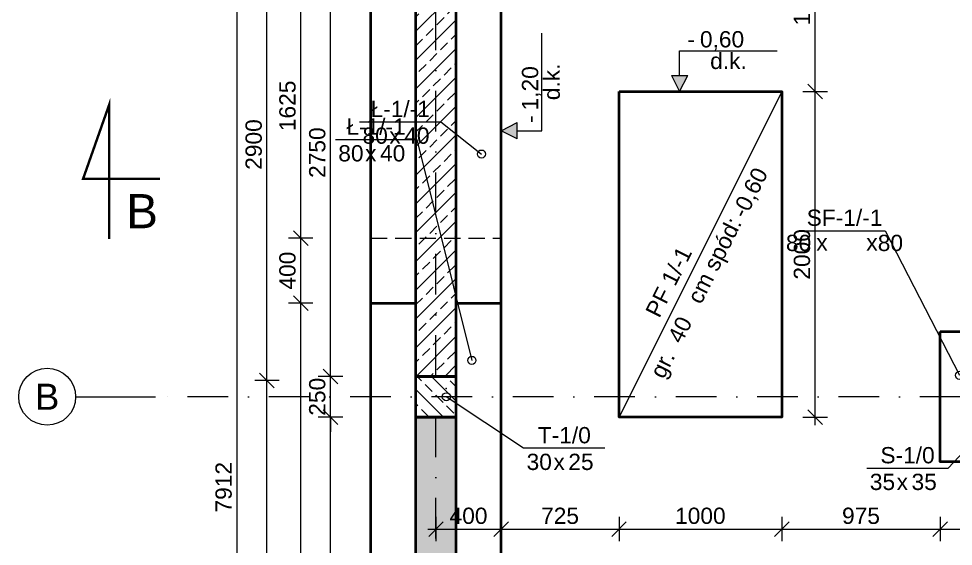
# Model space of a CAD drawing. Header units: millimetres. Extents: x -21220 to 1756793, y -806857 to 86733.
# Drawn here: x 38772 to 44517, y 13405 to 16647 of the extents above; entities that cross this region are included whole.
import ezdxf
from ezdxf.enums import TextEntityAlignment as Align

# ---------------------------------------------------------------- set-up
doc = ezdxf.new("R2010")
doc.units = ezdxf.units.MM
doc.header["$LTSCALE"] = 10
doc.linetypes.add('DASHDOT', pattern=[1, 0.5, -0.25, 0, -0.25])
doc.linetypes.add('DASHED', pattern=[0.75, 0.5, -0.25])
doc.layers.get('Defpoints').update_dxf_attribs({"color": 2, "lineweight": 50})
for name, color, linetype, lineweight in [('G-Bloki', 221, 'Continuous', 5), ('G-Cienka', 4, 'Continuous', 9), ('G-Elementy konstrukcyjne', 1, 'Continuous', 40), ('G-Kreskowanie', 9, 'Continuous', 5), ('G-Opisy', 2, 'Continuous', 18), ('G-Osie', 6, 'DASHDOT', 9), ('G-Przerywana', 8, 'DASHED', 15), ('G-Wymiary', 4, 'Continuous', 9)]:
    doc.layers.add(name, color=color, linetype=linetype, lineweight=lineweight)
doc.styles.add('Arial-GG', font='arial.ttf')
doc.dimstyles.new('e-cad_1_50_[mm]', dxfattribs={"dimscale": 50, "dimtxt": 2, "dimasz": 1.8, "dimexe": 1.5, "dimexo": 0, "dimgap": 0.6, "dimtad": 1, "dimdec": 1, "dimrnd": 1, "dimtxsty": 'Arial-GG', "dimblk": 'OBLIQUE', "dimcen": 0, "dimdle": 1, "dimclrd": 4, "dimclre": 4, "dimclrt": 7, "dimadec": 1, "dimazin": 0, "dimtfac": 1, "dimtdec": 1, "dimtix": 1, "dimtmove": 0, "dimatfit": 2, "dimfxl": 1.5, "dimfxlon": 1, "dimlwd": -1, "dimlwe": -1, "dimarcsym": 0})
doc.dimstyles.new('W-1 do 50-GG mm', dxfattribs={"dimscale": 50, "dimtxt": 2, "dimasz": 1.8, "dimexe": 1.5, "dimexo": 0, "dimgap": 0.6, "dimtad": 1, "dimdec": 1, "dimrnd": 1, "dimtxsty": 'Arial-GG', "dimblk": 'OBLIQUE', "dimcen": 0, "dimdle": 1, "dimclrd": 4, "dimclre": 4, "dimclrt": 7, "dimadec": 1, "dimazin": 0, "dimtfac": 1, "dimtdec": 1, "dimtix": 1, "dimtmove": 0, "dimatfit": 2, "dimfxl": 1.5, "dimfxlon": 1, "dimlwd": -1, "dimlwe": -1, "dimarcsym": 0})
pattern_1 = [(45, (-1471401.77, 779776.89), (-88.388348, 88.388348), []), (45, (-1471313.38, 779776.89), (-88.388348, 88.388348), [62.5, -31.25])]
pattern_2 = [(135, (125, 125), (-88.39, -88.39), []), (135, (125, 213.39), (-88.39, -88.39), [62.5, -31.25])]

# ---------------------------------------------------------------- blocks, each defined once
blk = doc.blocks.new('*U151')
at = {"layer": 'G-Cienka', "ltscale": 0.8}
blk.add_lwpolyline([(-490.2, 0), (0, 0)], dxfattribs=at)
blk.add_circle((-665.2, 0), 175, dxfattribs=at)
at = {"layer": 'G-Opisy', "ltscale": 0.8, "style": 'Arial-GG'}
blk.add_attdef('OS', text='', height=160, dxfattribs=at).set_placement((-665.2, 0), align=Align.MIDDLE_CENTER)
blk = doc.blocks.new('*U159')
at = {"layer": 'G-Opisy'}
blk.add_hatch(color=256, dxfattribs=at).paths.add_polyline_path([(100, -50), (0, 0), (100, 50), (100, 0)])
for p, q in [((250, 0), (250, 600)), ((0, -100), (0, 100)), ((100, -50), (100, 50))]:
    blk.add_line(p, q, dxfattribs=at)
at = {"layer": 'G-Opisy', "ltscale": 0.04}
for points in [[(100, -50), (0, 0), (100, 50)], [(100, 0), (200, 0), (250, 0)]]:
    blk.add_lwpolyline(points, dxfattribs=at)
at = {"layer": 'G-Opisy', "ltscale": 2, "style": 'Arial-GG'}
for tag, p in [('RZEDNA', (178.2, 124.7)), ('ZNAK', (178.2, 48.1))]:
    blk.add_attdef(tag, text='', height=100, rotation=90, dxfattribs=at).set_placement(p, align=Align.MIDDLE_LEFT)
blk.add_attdef('POLOZENIE', text='', height=100, rotation=90, dxfattribs=at).set_placement((311.1, 300), align=Align.MIDDLE_CENTER)
blk = doc.blocks.new('*U163')
at = {"layer": 'G-Opisy'}
blk.add_hatch(color=256, dxfattribs=at).paths.add_polyline_path([(-50, 100), (0, 0), (50, 100), (0, 100)])
for p, q in [((0, 250), (600, 250)), ((-50, 100), (50, 100)), ((-100, 0), (100, 0))]:
    blk.add_line(p, q, dxfattribs=at)
at = {"layer": 'G-Opisy', "ltscale": 0.04}
for points in [[(0, 100), (0, 200), (0, 250)], [(-50, 100), (0, 0), (50, 100)]]:
    blk.add_lwpolyline(points, dxfattribs=at)
at = {"layer": 'G-Opisy', "ltscale": 2, "style": 'Arial-GG'}
for tag, p in [('ZNAK', (48.1, 321.8)), ('RZEDNA', (124.7, 321.8))]:
    blk.add_attdef(tag, text='', height=100, dxfattribs=at).set_placement(p, align=Align.MIDDLE_LEFT)
blk.add_attdef('POLOZENIE', text='', height=100, dxfattribs=at).set_placement((300, 188.9), align=Align.MIDDLE_CENTER)
blk = doc.blocks.new('*D373')
at = {"layer": 'Defpoints', "color": 0, "ltscale": 0.8}
blk.add_point((-281.6, 132), dxfattribs=at)
blk.add_point((-281.6, 132), dxfattribs=at)
blk.add_point((-281.6, 132), dxfattribs=at)
at = {"layer": 'G-Opisy', "color": 4, "ltscale": 2}
for p, q in [((-1238.5, 1020.2), (-738.5, 1020.2)), ((-738.5, 1020.2), (-281.6, 132)), ((-281.6, 132), (-281.6, 132))]:
    blk.add_line(p, q, dxfattribs=at)
blk = doc.blocks.new('*U171')
at = {"layer": 'G-Cienka'}
blk.add_line((2236.1, 0), (0, 0), dxfattribs=at)
at = {"layer": 'G-Opisy', "insert": (867.6, -25.4), "char_height": 100, "width": 5302.625, "attachment_point": 5, "style": 'Arial-GG'}
blk.add_mtext('\\Pgr.         cm spód:', dxfattribs=at)
at = {"layer": 'G-Opisy', "ltscale": 2, "style": 'Arial-GG'}
for tag, p in [('NAZWA', (879.8, 48.5)), ('GR', (647.9, -144.4))]:
    blk.add_attdef(tag, text='', height=100, dxfattribs=at).set_placement(p, align=Align.CENTER)
at = {"layer": 'G-Opisy', "style": 'Arial-GG'}
blk.add_attdef('SPOD', (1433.9, -151.5), '', height=100, dxfattribs=at)
blk = doc.blocks.new('*D375')
at = {"layer": 'Defpoints', "color": 0, "ltscale": 0.8}
blk.add_point((188.2, 125), dxfattribs=at)
blk.add_point((188.2, 125), dxfattribs=at)
blk.add_point((188.2, 125), dxfattribs=at)
at = {"layer": 'G-Opisy', "color": 4, "ltscale": 2}
for p, q in [((-176.4, -264.1), (188.2, 125)), ((188.2, 125), (188.2, 125)), ((-676.4, -264.1), (-176.4, -264.1))]:
    blk.add_line(p, q, dxfattribs=at)
blk = doc.blocks.new('_Oblique')
at = {"color": 0, "linetype": 'ByBlock', "lineweight": -2}
blk.add_line((-0.5, -0.5), (0.5, 0.5), dxfattribs=at)
blk = doc.blocks.new('*D412')
at = {"layer": 'Defpoints', "color": 0, "ltscale": 0.8}
for p in [(40688.9, 14199.1), (41212.4, 14199.1), (40937.4, 9811.8)]:
    blk.add_point(p, dxfattribs=at)
at = {"layer": 'G-Wymiary', "color": 4, "ltscale": 2}
for p, q in [((40688.9, 9761.8), (40688.9, 14249.1)), ((40763.9, 14199.1), (40613.9, 14199.1)), ((40763.9, 9811.8), (40613.9, 9811.8))]:
    blk.add_line(p, q, dxfattribs=at)
at = {"layer": 'G-Wymiary', "color": 4, "ltscale": 0.8, "xscale": 90, "yscale": 90, "zscale": 90}
for p, rotation in [((40688.9, 14199.1), 90), ((40688.9, 9811.8), 270)]:
    blk.add_blockref('_Oblique', p, dxfattribs=dict(at, rotation=rotation))
at = {"layer": 'G-Wymiary', "color": 7, "ltscale": 0.8, "insert": (40607.8, 12005.5), "char_height": 100, "attachment_point": 5, "rotation": 90, "style": 'Arial-GG'}
blk.add_mtext('4387', dxfattribs=at)
blk = doc.blocks.new('*D415')
at = {"layer": 'Defpoints', "color": 0, "ltscale": 0.8}
for p in [(40505.8, 14899.1), (41074.9, 14899.1), (40937.4, 9811.8)]:
    blk.add_point(p, dxfattribs=at)
at = {"layer": 'G-Wymiary', "color": 4, "ltscale": 2}
for p, q in [((40505.8, 9761.8), (40505.8, 14949.1)), ((40580.8, 14899.1), (40430.8, 14899.1)), ((40580.8, 9811.8), (40430.8, 9811.8))]:
    blk.add_line(p, q, dxfattribs=at)
at = {"layer": 'G-Wymiary', "color": 4, "ltscale": 0.8, "xscale": 90, "yscale": 90, "zscale": 90}
for p, rotation in [((40505.8, 14899.1), 90), ((40505.8, 9811.8), 270)]:
    blk.add_blockref('_Oblique', p, dxfattribs=dict(at, rotation=rotation))
at = {"layer": 'G-Wymiary', "color": 7, "ltscale": 0.8, "insert": (40424.8, 12355.5), "char_height": 100, "attachment_point": 5, "rotation": 90, "style": 'Arial-GG'}
blk.add_mtext('5087', dxfattribs=at)
blk = doc.blocks.new('*D416')
at = {"layer": 'Defpoints', "color": 0, "ltscale": 0.8}
for p in [(40505.8, 15299.1), (40937.4, 15299.1), (41074.9, 14899.1)]:
    blk.add_point(p, dxfattribs=at)
at = {"layer": 'G-Wymiary', "color": 4, "ltscale": 2}
for p, q in [((40505.8, 14849.1), (40505.8, 15349.1)), ((40580.8, 15299.1), (40430.8, 15299.1)), ((40580.8, 14899.1), (40430.8, 14899.1))]:
    blk.add_line(p, q, dxfattribs=at)
at = {"layer": 'G-Wymiary', "color": 4, "ltscale": 0.8, "xscale": 90, "yscale": 90, "zscale": 90}
for p, rotation in [((40505.8, 15299.1), 90), ((40505.8, 14899.1), 270)]:
    blk.add_blockref('_Oblique', p, dxfattribs=dict(at, rotation=rotation))
at = {"layer": 'G-Wymiary', "color": 7, "ltscale": 0.8, "insert": (40424.8, 15099.1), "char_height": 100, "attachment_point": 5, "rotation": 90, "style": 'Arial-GG'}
blk.add_mtext('400', dxfattribs=at)
blk = doc.blocks.new('*D417')
at = {"layer": 'Defpoints', "color": 0, "ltscale": 0.8}
for p in [(40505.8, 16924.1), (41737.4, 16924.1), (40937.4, 15299.1)]:
    blk.add_point(p, dxfattribs=at)
at = {"layer": 'G-Wymiary', "color": 4, "ltscale": 2}
for p, q in [((40505.8, 15249.1), (40505.8, 16974.1)), ((40580.8, 16924.1), (40430.8, 16924.1)), ((40580.8, 15299.1), (40430.8, 15299.1))]:
    blk.add_line(p, q, dxfattribs=at)
at = {"layer": 'G-Wymiary', "color": 4, "ltscale": 0.8, "xscale": 90, "yscale": 90, "zscale": 90}
for p, rotation in [((40505.8, 16924.1), 90), ((40505.8, 15299.1), 270)]:
    blk.add_blockref('_Oblique', p, dxfattribs=dict(at, rotation=rotation))
at = {"layer": 'G-Wymiary', "color": 7, "ltscale": 0.8, "insert": (40424.8, 16111.6), "char_height": 100, "attachment_point": 5, "rotation": 90, "style": 'Arial-GG'}
blk.add_mtext('1625', dxfattribs=at)
blk = doc.blocks.new('*D420')
at = {"layer": 'Defpoints', "color": 0, "ltscale": 0.8}
for p in [(40298, 14424.1), (41340.2, 14424.1), (41337.4, 10324.1)]:
    blk.add_point(p, dxfattribs=at)
at = {"layer": 'G-Wymiary', "color": 4, "ltscale": 2}
for p, q in [((40373, 14424.1), (40223, 14424.1)), ((40298, 10274.1), (40298, 14474.1)), ((40373, 10324.1), (40223, 10324.1))]:
    blk.add_line(p, q, dxfattribs=at)
at = {"layer": 'G-Wymiary', "color": 4, "ltscale": 0.8, "xscale": 90, "yscale": 90, "zscale": 90}
for p, rotation in [((40298, 14424.1), 90), ((40298, 10324.1), 270)]:
    blk.add_blockref('_Oblique', p, dxfattribs=dict(at, rotation=rotation))
at = {"layer": 'G-Wymiary', "color": 7, "ltscale": 0.8, "insert": (40217, 12374.1), "char_height": 100, "attachment_point": 5, "rotation": 90, "style": 'Arial-GG'}
blk.add_mtext('4100', dxfattribs=at)
blk = doc.blocks.new('*D421')
at = {"layer": 'Defpoints', "color": 0, "ltscale": 0.8}
for p in [(40298, 17324.1), (41368.7, 17324.1), (41340.2, 14424.1)]:
    blk.add_point(p, dxfattribs=at)
at = {"layer": 'G-Wymiary', "color": 4, "ltscale": 2}
for p, q in [((40298, 14374.1), (40298, 17374.1)), ((40373, 17324.1), (40223, 17324.1)), ((40373, 14424.1), (40223, 14424.1))]:
    blk.add_line(p, q, dxfattribs=at)
at = {"layer": 'G-Wymiary', "color": 4, "ltscale": 0.8, "xscale": 90, "yscale": 90, "zscale": 90}
for p, rotation in [((40298, 17324.1), 90), ((40298, 14424.1), 270)]:
    blk.add_blockref('_Oblique', p, dxfattribs=dict(at, rotation=rotation))
at = {"layer": 'G-Wymiary', "color": 7, "ltscale": 0.8, "insert": (40217, 15874.1), "char_height": 100, "attachment_point": 5, "rotation": 90, "style": 'Arial-GG'}
blk.add_mtext('2900', dxfattribs=at)
blk = doc.blocks.new('*D423')
at = {"layer": 'Defpoints', "color": 0, "ltscale": 0.8}
for p in [(40937.4, 17724.1), (40113.2, 9811.8), (40937.4, 9811.8)]:
    blk.add_point(p, dxfattribs=at)
at = {"layer": 'G-Wymiary', "color": 4, "ltscale": 2}
for p, q in [((40113.2, 17774.1), (40113.2, 9761.8)), ((40188.2, 17724.1), (40038.2, 17724.1)), ((40188.2, 9811.8), (40038.2, 9811.8))]:
    blk.add_line(p, q, dxfattribs=at)
at = {"layer": 'G-Wymiary', "color": 4, "ltscale": 0.8, "xscale": 90, "yscale": 90, "zscale": 90}
for p, rotation in [((40113.2, 17724.1), 90), ((40113.2, 9811.8), 270)]:
    blk.add_blockref('_Oblique', p, dxfattribs=dict(at, rotation=rotation))
at = {"layer": 'G-Wymiary', "color": 7, "ltscale": 0.8, "insert": (40032.2, 13768), "char_height": 100, "attachment_point": 5, "rotation": 90, "style": 'Arial-GG'}
blk.add_mtext('7912', dxfattribs=at)
blk = doc.blocks.new('*D424')
at = {"layer": 'Defpoints', "color": 0, "ltscale": 0.8}
for p in [(41337.4, 19049.1), (51062.4, 12755.4), (41050.6, 10089), (39612.4, 9892.9), (41337.4, 8451.7)]:
    blk.add_point(p, dxfattribs=at)
at = {"layer": 'G-Wymiary', "color": 4, "ltscale": 2}
blk.add_arc((41337.4, 10324.1), 370.9, 194.03624, 270, dxfattribs=at)
at = {"layer": 'G-Wymiary', "color": 4, "ltscale": 0.8, "xscale": 90, "yscale": 90, "zscale": 90, "rotation": 104.0362434679265}
blk.add_blockref('_Oblique', (40977.6, 10234.2), dxfattribs=at)
at = {"layer": 'G-Wymiary', "color": 4, "ltscale": 0.8, "xscale": 90, "yscale": 90, "zscale": 90}
blk.add_blockref('_Oblique', (41337.4, 9953.3), dxfattribs=at)
at = {"layer": 'G-Wymiary', "color": 7, "ltscale": 0.8, "insert": (41164.6, 10102.8), "char_height": 100, "attachment_point": 5, "rotation": 322.01812, "style": 'Arial-GG'}
blk.add_mtext('76,0%%d', dxfattribs=at)
blk = doc.blocks.new('*D443')
at = {"layer": 'Defpoints', "color": 0, "ltscale": 0.8}
for p in [(49462.4, 14199.1), (49988.4, 14199.1), (40937.4, 9811.8)]:
    blk.add_point(p, dxfattribs=at)
at = {"layer": 'G-Wymiary', "color": 4, "ltscale": 2}
for p, q in [((49988.4, 9761.8), (49988.4, 14249.1)), ((49913.4, 14199.1), (50063.4, 14199.1)), ((49913.4, 9811.8), (50063.4, 9811.8))]:
    blk.add_line(p, q, dxfattribs=at)
at = {"layer": 'G-Wymiary', "color": 4, "ltscale": 0.8, "xscale": 90, "yscale": 90, "zscale": 90}
for p, rotation in [((49988.4, 14199.1), 90), ((49988.4, 9811.8), 270)]:
    blk.add_blockref('_Oblique', p, dxfattribs=dict(at, rotation=rotation))
at = {"layer": 'G-Wymiary', "color": 7, "ltscale": 0.8, "insert": (49907.3, 12005.5), "char_height": 100, "attachment_point": 5, "rotation": 90, "style": 'Arial-GG'}
blk.add_mtext('4387', dxfattribs=at)
blk = doc.blocks.new('*D458')
at = {"layer": 'Defpoints', "color": 0, "ltscale": 0.8}
for p in [(47337.4, 19049.1), (51062.4, 12755.4), (47753.4, 11222.9), (39612.4, 9892.9), (47337.4, 8451.7)]:
    blk.add_point(p, dxfattribs=at)
at = {"layer": 'G-Wymiary', "color": 4, "ltscale": 2}
blk.add_arc((47337.4, 11824.1), 731.1, 270, 14.03624, dxfattribs=at)
at = {"layer": 'G-Wymiary', "color": 4, "ltscale": 0.8, "xscale": 90, "yscale": 90, "zscale": 90}
for p, rotation in [((48046.7, 12001.5), 104.0362434679265), ((47337.4, 11093), 180)]:
    blk.add_blockref('_Oblique', p, dxfattribs=dict(at, rotation=rotation))
at = {"layer": 'G-Wymiary', "color": 7, "ltscale": 0.8, "insert": (47842.7, 11429.6), "char_height": 100, "attachment_point": 5, "rotation": 52.01812, "style": 'Arial-GG'}
blk.add_mtext('104,0%%d', dxfattribs=at)
blk = doc.blocks.new('*D459')
at = {"layer": 'Defpoints', "color": 0, "ltscale": 0.8}
for p in [(41337.4, 13903.1), (41737.4, 13768), (41737.4, 13510.9)]:
    blk.add_point(p, dxfattribs=at)
at = {"layer": 'G-Wymiary', "color": 4, "ltscale": 2}
for p, q in [((41337.4, 13585.9), (41337.4, 13435.9)), ((41737.4, 13585.9), (41737.4, 13435.9)), ((41287.4, 13510.9), (41787.4, 13510.9))]:
    blk.add_line(p, q, dxfattribs=at)
at = {"layer": 'G-Wymiary', "color": 4, "ltscale": 0.8, "xscale": 90, "yscale": 90, "zscale": 90, "rotation": 180}
blk.add_blockref('_Oblique', (41337.4, 13510.9), dxfattribs=at)
at = {"layer": 'G-Wymiary', "color": 4, "ltscale": 0.8, "xscale": 90, "yscale": 90, "zscale": 90}
blk.add_blockref('_Oblique', (41737.4, 13510.9), dxfattribs=at)
at = {"layer": 'G-Wymiary', "color": 7, "ltscale": 0.8, "insert": (41537.4, 13592), "char_height": 100, "attachment_point": 5, "style": 'Arial-GG'}
blk.add_mtext('400', dxfattribs=at)
blk = doc.blocks.new('*D460')
at = {"layer": 'Defpoints', "color": 0, "ltscale": 0.8}
for p in [(42462.4, 14199.1), (41737.4, 13768), (42462.4, 13510.9)]:
    blk.add_point(p, dxfattribs=at)
at = {"layer": 'G-Wymiary', "color": 4, "ltscale": 2}
for p, q in [((41737.4, 13585.9), (41737.4, 13435.9)), ((42462.4, 13585.9), (42462.4, 13435.9)), ((41687.4, 13510.9), (42512.4, 13510.9))]:
    blk.add_line(p, q, dxfattribs=at)
at = {"layer": 'G-Wymiary', "color": 4, "ltscale": 0.8, "xscale": 90, "yscale": 90, "zscale": 90, "rotation": 180}
blk.add_blockref('_Oblique', (41737.4, 13510.9), dxfattribs=at)
at = {"layer": 'G-Wymiary', "color": 4, "ltscale": 0.8, "xscale": 90, "yscale": 90, "zscale": 90}
blk.add_blockref('_Oblique', (42462.4, 13510.9), dxfattribs=at)
at = {"layer": 'G-Wymiary', "color": 7, "ltscale": 0.8, "insert": (42099.9, 13592), "char_height": 100, "attachment_point": 5, "style": 'Arial-GG'}
blk.add_mtext('725', dxfattribs=at)
blk = doc.blocks.new('*D461')
at = {"layer": 'Defpoints', "color": 0, "ltscale": 0.8}
for p in [(42462.4, 14199.1), (43462.4, 14199.1), (43462.4, 13510.9)]:
    blk.add_point(p, dxfattribs=at)
at = {"layer": 'G-Wymiary', "color": 4, "ltscale": 2}
for p, q in [((42462.4, 13585.9), (42462.4, 13435.9)), ((43462.4, 13585.9), (43462.4, 13435.9)), ((42412.4, 13510.9), (43512.4, 13510.9))]:
    blk.add_line(p, q, dxfattribs=at)
at = {"layer": 'G-Wymiary', "color": 4, "ltscale": 0.8, "xscale": 90, "yscale": 90, "zscale": 90, "rotation": 180}
blk.add_blockref('_Oblique', (42462.4, 13510.9), dxfattribs=at)
at = {"layer": 'G-Wymiary', "color": 4, "ltscale": 0.8, "xscale": 90, "yscale": 90, "zscale": 90}
blk.add_blockref('_Oblique', (43462.4, 13510.9), dxfattribs=at)
at = {"layer": 'G-Wymiary', "color": 7, "ltscale": 0.8, "insert": (42962.4, 13592), "char_height": 100, "attachment_point": 5, "style": 'Arial-GG'}
blk.add_mtext('1000', dxfattribs=at)
blk = doc.blocks.new('*D462')
at = {"layer": 'Defpoints', "color": 0, "ltscale": 0.8}
for p in [(43462.4, 14199.1), (44437.4, 13924.1), (44437.4, 13510.9)]:
    blk.add_point(p, dxfattribs=at)
at = {"layer": 'G-Wymiary', "color": 4, "ltscale": 2}
for p, q in [((43462.4, 13585.9), (43462.4, 13435.9)), ((44437.4, 13585.9), (44437.4, 13435.9)), ((43412.4, 13510.9), (44487.4, 13510.9))]:
    blk.add_line(p, q, dxfattribs=at)
at = {"layer": 'G-Wymiary', "color": 4, "ltscale": 0.8, "xscale": 90, "yscale": 90, "zscale": 90, "rotation": 180}
blk.add_blockref('_Oblique', (43462.4, 13510.9), dxfattribs=at)
at = {"layer": 'G-Wymiary', "color": 4, "ltscale": 0.8, "xscale": 90, "yscale": 90, "zscale": 90}
blk.add_blockref('_Oblique', (44437.4, 13510.9), dxfattribs=at)
at = {"layer": 'G-Wymiary', "color": 7, "ltscale": 0.8, "insert": (43949.9, 13592), "char_height": 100, "attachment_point": 5, "style": 'Arial-GG'}
blk.add_mtext('975', dxfattribs=at)
blk = doc.blocks.new('*D463')
at = {"layer": 'Defpoints', "color": 0, "ltscale": 0.8}
for p in [(44437.4, 13924.1), (45237.4, 13924.1), (45237.4, 13510.9)]:
    blk.add_point(p, dxfattribs=at)
at = {"layer": 'G-Wymiary', "color": 4, "ltscale": 2}
for p, q in [((44437.4, 13585.9), (44437.4, 13435.9)), ((45237.4, 13585.9), (45237.4, 13435.9)), ((44387.4, 13510.9), (45287.4, 13510.9))]:
    blk.add_line(p, q, dxfattribs=at)
at = {"layer": 'G-Wymiary', "color": 4, "ltscale": 0.8, "xscale": 90, "yscale": 90, "zscale": 90, "rotation": 180}
blk.add_blockref('_Oblique', (44437.4, 13510.9), dxfattribs=at)
at = {"layer": 'G-Wymiary', "color": 4, "ltscale": 0.8, "xscale": 90, "yscale": 90, "zscale": 90}
blk.add_blockref('_Oblique', (45237.4, 13510.9), dxfattribs=at)
at = {"layer": 'G-Wymiary', "color": 7, "ltscale": 0.8, "insert": (44837.4, 13592), "char_height": 100, "attachment_point": 5, "style": 'Arial-GG'}
blk.add_mtext('800', dxfattribs=at)
blk = doc.blocks.new('*D466')
at = {"layer": 'Defpoints', "color": 0, "ltscale": 0.8}
for p in [(43462.4, 16199.1), (43668.4, 16199.1), (43462.4, 14199.1)]:
    blk.add_point(p, dxfattribs=at)
at = {"layer": 'G-Wymiary', "color": 4, "ltscale": 2}
for p, q in [((43668.4, 14149.1), (43668.4, 16249.1)), ((43593.4, 16199.1), (43743.4, 16199.1)), ((43593.4, 14199.1), (43743.4, 14199.1))]:
    blk.add_line(p, q, dxfattribs=at)
at = {"layer": 'G-Wymiary', "color": 4, "ltscale": 0.8, "xscale": 90, "yscale": 90, "zscale": 90}
for p, rotation in [((43668.4, 16199.1), 90), ((43668.4, 14199.1), 270)]:
    blk.add_blockref('_Oblique', p, dxfattribs=dict(at, rotation=rotation))
at = {"layer": 'G-Wymiary', "color": 7, "ltscale": 0.8, "insert": (43587.3, 15199.1), "char_height": 100, "attachment_point": 5, "rotation": 90, "style": 'Arial-GG'}
blk.add_mtext('2000', dxfattribs=at)
blk = doc.blocks.new('*D467')
at = {"layer": 'Defpoints', "color": 0, "ltscale": 0.8}
for p in [(43446.1, 17324.1), (43668.4, 17324.1), (43462.4, 16199.1)]:
    blk.add_point(p, dxfattribs=at)
at = {"layer": 'G-Wymiary', "color": 4, "ltscale": 2}
for p, q in [((43668.4, 16149.1), (43668.4, 17374.1)), ((43593.4, 17324.1), (43743.4, 17324.1)), ((43593.4, 16199.1), (43743.4, 16199.1))]:
    blk.add_line(p, q, dxfattribs=at)
at = {"layer": 'G-Wymiary', "color": 4, "ltscale": 0.8, "xscale": 90, "yscale": 90, "zscale": 90}
for p, rotation in [((43668.4, 17324.1), 90), ((43668.4, 16199.1), 270)]:
    blk.add_blockref('_Oblique', p, dxfattribs=dict(at, rotation=rotation))
at = {"layer": 'G-Wymiary', "color": 7, "ltscale": 0.8, "insert": (43587.3, 16761.6), "char_height": 100, "attachment_point": 5, "rotation": 90, "style": 'Arial-GG'}
blk.add_mtext('1125', dxfattribs=at)
blk = doc.blocks.new('*D380')
at = {"layer": 'Defpoints', "color": 0, "ltscale": 0.8}
blk.add_point((-93.2, 106.8), dxfattribs=at)
blk.add_point((-93.2, 106.8), dxfattribs=at)
blk.add_point((-93.2, 106.8), dxfattribs=at)
at = {"layer": 'G-Opisy', "color": 4, "ltscale": 2}
for p, q in [((-932.6, 1463.6), (-432.6, 1463.6)), ((-432.6, 1463.6), (-93.2, 106.8)), ((-93.2, 106.8), (-93.2, 106.8))]:
    blk.add_line(p, q, dxfattribs=at)
blk = doc.blocks.new('*D381')
at = {"layer": 'Defpoints', "color": 0, "ltscale": 0.8}
blk.add_point((-93.2, 106.8), dxfattribs=at)
blk.add_point((-93.2, 106.8), dxfattribs=at)
blk.add_point((-93.2, 106.8), dxfattribs=at)
at = {"layer": 'G-Opisy', "color": 4, "ltscale": 2}
for p, q in [((-842.2, 304.2), (-342.2, 304.2)), ((-342.2, 304.2), (-93.2, 106.8)), ((-93.2, 106.8), (-93.2, 106.8))]:
    blk.add_line(p, q, dxfattribs=at)
blk = doc.blocks.new('*D383')
at = {"layer": 'Defpoints', "color": 0, "ltscale": 0.8}
blk.add_point((188.2, 125), dxfattribs=at)
blk.add_point((188.2, 125), dxfattribs=at)
blk.add_point((188.2, 125), dxfattribs=at)
at = {"layer": 'G-Opisy', "color": 4, "ltscale": 2}
for p, q in [((663.9, -191.1), (188.2, 125)), ((188.2, 125), (188.2, 125)), ((1163.9, -191.1), (663.9, -191.1))]:
    blk.add_line(p, q, dxfattribs=at)
blk = doc.blocks.new('*U307')
at = {"layer": 'G-Opisy', "const_width": 15}
blk.add_lwpolyline([(0, -369.1), (0, 456.7), (-160.8, 0), (313, 0)], dxfattribs=at)
at = {"layer": 'G-Opisy', "style": 'Arial-GG'}
blk.add_attdef('OZNACZENIE_PRZEKROJU', text='', height=210, dxfattribs=at).set_placement((201.9, -198.3, -15), align=Align.MIDDLE_CENTER)
blk = doc.blocks.new('*D483')
at = {"layer": 'Defpoints', "color": 0, "ltscale": 0.8}
for p in [(40688.9, 14449.1), (41212.4, 14449.1), (41212.4, 14199.1)]:
    blk.add_point(p, dxfattribs=at)
at = {"layer": 'G-Wymiary', "color": 4, "ltscale": 2}
for p, q in [((40688.9, 14449.1), (40688.9, 14539.1)), ((40763.9, 14449.1), (40613.9, 14449.1)), ((40688.9, 14199.1), (40688.9, 14449.1)), ((40763.9, 14199.1), (40613.9, 14199.1)), ((40688.9, 14199.1), (40688.9, 14109.1))]:
    blk.add_line(p, q, dxfattribs=at)
at = {"layer": 'G-Wymiary', "color": 4, "ltscale": 0.8, "xscale": 90, "yscale": 90, "zscale": 90}
for p, rotation in [((40688.9, 14449.1), 270), ((40688.9, 14199.1), 90)]:
    blk.add_blockref('_Oblique', p, dxfattribs=dict(at, rotation=rotation))
at = {"layer": 'G-Wymiary', "color": 7, "ltscale": 0.8, "insert": (40607.8, 14324.1), "char_height": 100, "attachment_point": 5, "rotation": 90, "style": 'Arial-GG'}
blk.add_mtext('250', dxfattribs=at)
blk = doc.blocks.new('*D484')
at = {"layer": 'Defpoints', "color": 0, "ltscale": 0.8}
for p in [(40688.9, 17199.1), (41462.4, 17199.1), (41212.4, 14449.1)]:
    blk.add_point(p, dxfattribs=at)
at = {"layer": 'G-Wymiary', "color": 4, "ltscale": 2}
for p, q in [((40688.9, 14399.1), (40688.9, 17249.1)), ((40763.9, 17199.1), (40613.9, 17199.1)), ((40763.9, 14449.1), (40613.9, 14449.1))]:
    blk.add_line(p, q, dxfattribs=at)
at = {"layer": 'G-Wymiary', "color": 4, "ltscale": 0.8, "xscale": 90, "yscale": 90, "zscale": 90}
for p, rotation in [((40688.9, 17199.1), 90), ((40688.9, 14449.1), 270)]:
    blk.add_blockref('_Oblique', p, dxfattribs=dict(at, rotation=rotation))
at = {"layer": 'G-Wymiary', "color": 7, "ltscale": 0.8, "insert": (40607.8, 15824.1), "char_height": 100, "attachment_point": 5, "rotation": 90, "style": 'Arial-GG'}
blk.add_mtext('2750', dxfattribs=at)
blk = doc.blocks.new('*U168')
at = {"layer": 'G-Cienka', "ltscale": 0.8}
blk.add_circle((-281.65, 132.03), 25, dxfattribs=at)
at = {"layer": 'G-Elementy konstrukcyjne', "ltscale": 0.8}
blk.add_lwpolyline([(-400, 400), (400, 400), (400, -400), (-400, -400)], close=True, dxfattribs=at)
at = {"layer": 'G-Opisy', "ltscale": 0.8, "char_height": 100, "width": 72.6945, "attachment_point": 1, "style": 'Arial-GG'}
for insert in [(-1162.09, 998.22), (-854.82, 998.22)]:
    blk.add_mtext('x', dxfattribs=dict(at, insert=insert))
at = {"layer": 'G-Opisy', "ltscale": 0.8, "style": 'Arial-GG'}
blk.add_attdef('NAZWA', text='', height=100, dxfattribs=at).set_placement((-988.5, 1020.22), align=Align.BOTTOM_CENTER)
blk.add_attdef('SZE', text='', height=100, dxfattribs=at).set_placement((-1193.59, 865.39), align=Align.BOTTOM_RIGHT)
at = {"layer": 'G-Opisy', "ltscale": 2, "style": 'Arial-GG'}
blk.add_attdef('DL', (-1054.84, 898.22), '', height=100, dxfattribs=at)
at = {"layer": 'G-Opisy', "ltscale": 0.8, "style": 'Arial-GG'}
blk.add_attdef('WYS', text='', height=100, dxfattribs=at).set_placement((-784.42, 865.39), align=Align.BOTTOM_LEFT)
at = {"layer": 'G-Opisy', "ltscale": 2}
dim = blk.add_linear_dim(base=(-281.65, 132.03), p1=(-281.65, 132.03), p2=(-281.65, 132.03), text=' ', dimstyle='e-cad_1_50_[mm]', override={"dimscale": 50, "dimasz": 0, "dimgap": 5, "dimsah": 1, "dimdle": 6, "dimse1": 1, "dimse2": 1, "dimsd1": 1, "dimtmove": 1}, dxfattribs=at)
dim.commit()
dim.dimension.update_dxf_attribs({"geometry": '*D373', "text_midpoint": (-988.5, 1020.22), "dimtype": 160})
blk = doc.blocks.new('*U174')
at = {"layer": 'G-Kreskowanie', "ltscale": 2}
h = blk.add_hatch(dxfattribs=at)
h.set_pattern_fill('ANSI33', color=256, scale=500, angle=90)
h.set_pattern_definition(pattern_2)
h.paths.add_polyline_path([(0, 0), (0, 350), (350, 350), (350, 0)])
at = {"ltscale": 2}
blk.add_point((238.18, 226.21), dxfattribs=at)
at = {"layer": 'G-Cienka', "ltscale": 0.8}
blk.add_circle((188.18, 125), 25, dxfattribs=at)
at = {"layer": 'G-Elementy konstrukcyjne', "ltscale": 2}
blk.add_lwpolyline([(0, 0), (350, 0), (350, 350), (0, 350)], close=True, dxfattribs=at)
at = {"layer": 'G-Opisy', "ltscale": 0.8, "insert": (-458.36, -398.49), "char_height": 100, "width": 73.3551, "attachment_point": 8, "style": 'Arial-GG'}
blk.add_mtext('x', dxfattribs=at)
at = {"layer": 'G-Opisy', "ltscale": 0.8, "style": 'Arial-GG'}
blk.add_attdef('NAZWA', text='', height=100, dxfattribs=at).set_placement((-426.35, -264.09), align=Align.BOTTOM_CENTER)
blk.add_attdef('SZE', text='', height=100, dxfattribs=at).set_placement((-502.85, -428.09), align=Align.BOTTOM_RIGHT)
blk.add_attdef('WYS', text='', height=100, dxfattribs=at).set_placement((-401.77, -428.09), align=Align.BOTTOM_LEFT)
at = {"layer": 'G-Opisy', "ltscale": 2}
dim = blk.add_linear_dim(base=(188.18, 125), p1=(188.18, 125), p2=(188.18, 125), text=' ', dimstyle='e-cad_1_50_[mm]', override={"dimscale": 50, "dimasz": 0, "dimgap": 5, "dimsah": 1, "dimdle": 6, "dimse1": 1, "dimse2": 1, "dimsd1": 1, "dimtmove": 1}, dxfattribs=at)
dim.commit()
dim.dimension.update_dxf_attribs({"geometry": '*D375', "text_midpoint": (-426.35, -264.09), "dimtype": 160})
blk = doc.blocks.new('*U268')
at = {"layer": 'G-Cienka', "ltscale": 0.8}
blk.add_circle((-93.19, 106.78), 25, dxfattribs=at)
at = {"layer": 'G-Opisy', "ltscale": 0.8, "insert": (-714.64, 1329.2), "char_height": 100, "width": 73.3551, "attachment_point": 8, "style": 'Arial-GG'}
blk.add_mtext('x', dxfattribs=at)
at = {"layer": 'G-Opisy', "ltscale": 0.8, "style": 'Arial-GG'}
blk.add_attdef('NAZWA', text='', height=100, dxfattribs=at).set_placement((-682.63, 1463.61), align=Align.BOTTOM_CENTER)
blk.add_attdef('SZE', text='', height=100, dxfattribs=at).set_placement((-759.13, 1299.6), align=Align.BOTTOM_RIGHT)
blk.add_attdef('WYS', text='', height=100, dxfattribs=at).set_placement((-658.04, 1299.6), align=Align.BOTTOM_LEFT)
at = {"layer": 'G-Opisy', "ltscale": 2}
dim = blk.add_linear_dim(base=(-93.19, 106.78), p1=(-93.19, 106.78), p2=(-93.19, 106.78), text=' ', dimstyle='e-cad_1_50_[mm]', override={"dimscale": 50, "dimasz": 0, "dimgap": 5, "dimsah": 1, "dimdle": 6, "dimse1": 1, "dimse2": 1, "dimsd1": 1, "dimtmove": 1}, dxfattribs=at)
dim.commit()
dim.dimension.update_dxf_attribs({"geometry": '*D380', "text_midpoint": (-682.63, 1463.61), "dimtype": 160})
blk = doc.blocks.new('*U270')
at = {"layer": 'G-Cienka', "ltscale": 0.8}
blk.add_circle((-93.19, 106.78), 25, dxfattribs=at)
at = {"layer": 'G-Opisy', "ltscale": 0.8, "insert": (-624.24, 169.78), "char_height": 100, "width": 73.3551, "attachment_point": 8, "style": 'Arial-GG'}
blk.add_mtext('x', dxfattribs=at)
at = {"layer": 'G-Opisy', "ltscale": 0.8, "style": 'Arial-GG'}
blk.add_attdef('NAZWA', text='', height=100, dxfattribs=at).set_placement((-592.23, 304.18), align=Align.BOTTOM_CENTER)
blk.add_attdef('SZE', text='', height=100, dxfattribs=at).set_placement((-668.73, 140.18), align=Align.BOTTOM_RIGHT)
blk.add_attdef('WYS', text='', height=100, dxfattribs=at).set_placement((-567.64, 140.18), align=Align.BOTTOM_LEFT)
at = {"layer": 'G-Opisy', "ltscale": 2}
dim = blk.add_linear_dim(base=(-93.19, 106.78), p1=(-93.19, 106.78), p2=(-93.19, 106.78), text=' ', dimstyle='e-cad_1_50_[mm]', override={"dimscale": 50, "dimasz": 0, "dimgap": 5, "dimsah": 1, "dimdle": 6, "dimse1": 1, "dimse2": 1, "dimsd1": 1, "dimtmove": 1}, dxfattribs=at)
dim.commit()
dim.dimension.update_dxf_attribs({"geometry": '*D381', "text_midpoint": (-592.23, 304.18), "dimtype": 160})
blk = doc.blocks.new('*U282')
at = {"layer": 'G-Kreskowanie', "ltscale": 2}
h = blk.add_hatch(dxfattribs=at)
h.set_pattern_fill('ANSI33', color=256, scale=500, angle=90)
h.set_pattern_definition(pattern_2)
h.paths.add_polyline_path([(0, 0), (0, 250), (250, 250), (250, 0)])
at = {"ltscale": 2}
blk.add_point((188.18, 176.21), dxfattribs=at)
at = {"layer": 'G-Cienka', "ltscale": 0.8}
blk.add_circle((188.18, 125), 25, dxfattribs=at)
at = {"layer": 'G-Elementy konstrukcyjne', "ltscale": 2}
blk.add_lwpolyline([(0, 0), (250, 0), (250, 250), (0, 250)], close=True, dxfattribs=at)
at = {"layer": 'G-Opisy', "ltscale": 0.8, "insert": (881.88, -325.48), "char_height": 100, "width": 73.3551, "attachment_point": 8, "style": 'Arial-GG'}
blk.add_mtext('x', dxfattribs=at)
at = {"layer": 'G-Opisy', "ltscale": 0.8, "style": 'Arial-GG'}
blk.add_attdef('NAZWA', text='', height=100, dxfattribs=at).set_placement((913.88, -191.08), align=Align.BOTTOM_CENTER)
blk.add_attdef('SZE', text='', height=100, dxfattribs=at).set_placement((837.38, -355.09), align=Align.BOTTOM_RIGHT)
blk.add_attdef('WYS', text='', height=100, dxfattribs=at).set_placement((938.47, -355.09), align=Align.BOTTOM_LEFT)
at = {"layer": 'G-Opisy', "ltscale": 2}
dim = blk.add_linear_dim(base=(188.18, 125), p1=(188.18, 125), p2=(188.18, 125), text=' ', dimstyle='e-cad_1_50_[mm]', override={"dimscale": 50, "dimasz": 0, "dimgap": 5, "dimsah": 1, "dimdle": 6, "dimse1": 1, "dimse2": 1, "dimsd1": 1, "dimtmove": 1}, dxfattribs=at)
dim.commit()
dim.dimension.update_dxf_attribs({"geometry": '*D383', "text_midpoint": (913.88, -191.08), "dimtype": 160})

msp = doc.modelspace()

# ---------------------------------------------------------------- hatches: boundary and pattern name
at = {"layer": 'G-Kreskowanie', "ltscale": 2}
h = msp.add_hatch(dxfattribs=at)
h.set_pattern_fill('ANSI33', color=256, scale=500, style=0)
h.set_pattern_definition(pattern_1)
h.paths.add_polyline_path([(41212.37, 17449.14), (41212.37, 14449.14), (41462.37, 14449.14), (41462.37, 17199.14), (44347.4, 17199.14), (44347.4, 17449.14)])
h = msp.add_hatch(dxfattribs=at)
h.set_pattern_fill('ANSI33', color=256, scale=500, style=0)
h.set_pattern_definition(pattern_1)
h.paths.add_polyline_path([(41212.37, 14199.14), (41212.37, 10164.05), (47462.37, 11726.55), (47462.37, 14199.14), (49462.37, 14199.14), (49462.37, 17449.14), (47962.37, 17449.14), (47962.37, 17199.14), (49212.37, 17199.14), (49212.37, 14449.14), (47212.37, 14449.14), (47212.37, 11921.74), (41462.37, 10484.24), (41462.37, 14199.14)])

# ---------------------------------------------------------------- linework, layer by layer
at = {"layer": 'G-Elementy konstrukcyjne', "ltscale": 2}
msp.add_line((41462.37, 14899.14), (41737.37, 14899.14), dxfattribs=at)
for points in [[(40937.37, 17724.14), (49637.37, 17724.14), (49637.37, 13924.14), (47737.37, 13924.14), (47737.37, 11511.83), (40937.37, 9811.83)], [(41737.37, 16924.14), (48937.37, 16924.14), (48937.37, 14724.14), (46937.37, 14724.14), (46937.37, 12136.45), (41737.37, 10836.45)], [(42462.37, 16199.14), (43462.37, 16199.14), (43462.37, 14199.14), (42462.37, 14199.14)]]:
    msp.add_lwpolyline(points, close=True, dxfattribs=at)
for points in [[(41462.37, 14449.14), (41462.37, 17199.14), (44347.4, 17199.14), (44347.4, 17449.14), (41212.37, 17449.14), (41212.37, 14449.14), (41462.37, 14449.14)], [(41212.37, 14199.14), (41212.37, 10164.05), (47462.37, 11726.55), (47462.37, 14199.14), (49462.37, 14199.14), (49462.37, 17449.14), (47962.37, 17449.14), (47962.37, 17199.14), (49212.37, 17199.14), (49212.37, 14449.14), (47212.37, 14449.14), (47212.37, 11921.74), (41462.37, 10484.24), (41462.37, 14199.14), (41212.37, 14199.14)], [(40937.37, 14899.14), (41212.37, 14899.14)]]:
    msp.add_lwpolyline(points, dxfattribs=at)
at = {"layer": 'G-Osie', "ltscale": 50}
for p, q in [((41337.37, 8451.74), (41337.37, 19049.14)), ((51062.37, 14324.14), (39612.37, 14324.14))]:
    msp.add_line(p, q, dxfattribs=at)
at = {"layer": 'G-Przerywana', "ltscale": 20}
msp.add_lwpolyline([(40937.37, 15299.14), (41737.37, 15299.14)], dxfattribs=at)

# ---------------------------------------------------------------- block references
at = {"layer": 'G-Bloki', "ltscale": 2}
for name, p, values in [('*U159', (41737.37, 15958.91), {'POLOZENIE': 'd.k.', 'ZNAK': '-', 'RZEDNA': '1,20'}), ('*U163', (42835.16, 16199.14), {'POLOZENIE': 'd.k.', 'ZNAK': '-', 'RZEDNA': '0,60'}), ('*U307', (39328.61, 15662.79), {'OZNACZENIE_PRZEKROJU': 'B'}), ('*U270', (41709.88, 15708.58), {'SZE': '80', 'WYS': '40', 'NAZWA': 'Ł-1/-1'}), ('*U268', (41651.25, 14440.69), {'SZE': '80', 'WYS': '40', 'NAZWA': 'Ł-1/-1'}), ('*U151', (39612.37, 14324.14), {'OS': 'B'}), ('*U174', (44662.37, 14149.14), {'SZE': '35', 'WYS': '35', 'NAZWA': 'S-1/0'}), ('*U282', (41212.37, 14199.14), {'SZE': '30', 'WYS': '25', 'NAZWA': 'T-1/0'})]:
    msp.add_blockref(name, p, dxfattribs=at).add_auto_attribs(values)
at = {"layer": 'G-Bloki', "ltscale": 2, "rotation": 63.43494882293366}
msp.add_blockref('*U171', (42462.37, 14199.14), dxfattribs=at).add_auto_attribs({'NAZWA': 'PF 1/-1', 'GR': '40', 'SPOD': '-0,60'})
at = {"layer": 'G-Bloki', "ltscale": 2}
ref = msp.add_blockref('*U168', (44837.37, 14324.14), dxfattribs=at)
ref.add_attrib('NAZWA', 'SF-1/-1', dxfattribs={"layer": 'G-Opisy', "ltscale": 0.8, "height": 100, "style": 'Arial-GG'}).set_placement((43848.87, 15344.36), align=Align.BOTTOM_CENTER)
ref.add_attrib('SZE', '80', dxfattribs={"layer": 'G-Opisy', "ltscale": 0.8, "height": 100, "style": 'Arial-GG'}).set_placement((43643.78, 15189.54), align=Align.BOTTOM_RIGHT)
ref.add_attrib('WYS', '80', dxfattribs={"layer": 'G-Opisy', "ltscale": 0.8, "height": 100, "style": 'Arial-GG'}).set_placement((44052.95, 15189.54), align=Align.BOTTOM_LEFT)

# ---------------------------------------------------------------- dimensions: what is measured, and where the dimension line sits
at = {"layer": 'G-Wymiary', "ltscale": 2}
for base, line1, line2, picture, middle in [((41050.62, 10088.96), ((41337.37, 8451.74), (41337.37, 19049.14)), ((51062.37, 12755.39), (39612.37, 9892.89)), '*D424', (41164.59, 10102.85)), ((47753.38, 11222.88), ((51062.37, 12755.39), (39612.37, 9892.89)), ((47337.37, 19049.14), (47337.37, 8451.74)), '*D458', (47842.65, 11429.63))]:
    dim = msp.add_angular_dim_2l(base=base, line1=line1, line2=line2, dimstyle='W-1 do 50-GG mm', dxfattribs=at)
    dim.commit()
    dim.dimension.update_dxf_attribs({"geometry": picture, "text_midpoint": middle})
for base, p1, p2, picture, middle in [((40113.25, 9811.83), (40937.37, 17724.14), (40937.37, 9811.83), '*D423', (40032.19, 13767.99)), ((43668.39, 16199.14), (43462.37, 14199.14), (43462.37, 16199.14), '*D466', (43587.33, 15199.14)), ((40505.84, 14899.14), (40937.37, 9811.83), (41074.87, 14899.14), '*D415', (40424.78, 12355.49)), ((40688.9, 14199.14), (40937.37, 9811.83), (41212.37, 14199.14), '*D412', (40607.8, 12005.49)), ((49988.37, 14199.14), (40937.37, 9811.83), (49462.37, 14199.14), '*D443', (49907.27, 12005.49))]:
    dim = msp.add_linear_dim(base=base, p1=p1, p2=p2, angle=90, dimstyle='W-1 do 50-GG mm', dxfattribs=at)
    dim.commit()
    dim.dimension.update_dxf_attribs({"geometry": picture, "text_midpoint": middle})
for base, p1, p2, override, picture, middle in [((40298.01, 17324.14), (41340.16, 14424.14), (41368.7, 17324.14), {"dimtmove": 1}, '*D421', (40216.95, 15874.14)), ((43668.39, 17324.14), (43462.37, 16199.14), (43446.07, 17324.14), {"dimtmove": 1}, '*D467', (43587.33, 16761.64)), ((40688.9, 17199.14), (41212.37, 14449.14), (41462.37, 17199.14), {"dimblk": 'Oblique', "dimtmove": 1}, '*D484', (40607.84, 15824.14)), ((40505.84, 16924.14), (40937.37, 15299.14), (41737.37, 16924.14), {"dimtmove": 1}, '*D417', (40424.78, 16111.64)), ((40505.84, 15299.14), (41074.87, 14899.14), (40937.37, 15299.14), {"dimtmove": 1}, '*D416', (40424.78, 15099.14)), ((40688.9, 14449.14), (41212.37, 14199.14), (41212.37, 14449.14), {"dimblk": 'Oblique', "dimtmove": 1}, '*D483', (40607.84, 14324.14)), ((40298.01, 14424.14), (41337.37, 10324.14), (41340.16, 14424.14), {"dimtmove": 1}, '*D420', (40216.95, 12374.14))]:
    dim = msp.add_linear_dim(base=base, p1=p1, p2=p2, angle=90, dimstyle='W-1 do 50-GG mm', override=override, dxfattribs=at)
    dim.commit()
    dim.dimension.update_dxf_attribs({"geometry": picture, "text_midpoint": middle})
for base, p1, p2, picture, middle in [((42462.37, 13510.93), (41737.37, 13767.99), (42462.37, 14199.14), '*D460', (42099.87, 13591.99)), ((43462.37, 13510.93), (42462.37, 14199.14), (43462.37, 14199.14), '*D461', (42962.37, 13591.99)), ((44437.37, 13510.93), (43462.37, 14199.14), (44437.37, 13924.14), '*D462', (43949.87, 13591.99)), ((45237.37, 13510.93), (44437.37, 13924.14), (45237.37, 13924.14), '*D463', (44837.37, 13591.99))]:
    dim = msp.add_linear_dim(base=base, p1=p1, p2=p2, dimstyle='W-1 do 50-GG mm', override={"dimtmove": 1}, dxfattribs=at)
    dim.commit()
    dim.dimension.update_dxf_attribs({"geometry": picture, "text_midpoint": middle})
dim = msp.add_linear_dim(base=(41737.37, 13510.93), p1=(41337.37, 13903.13), p2=(41737.37, 13767.99), dimstyle='W-1 do 50-GG mm', dxfattribs=at)
dim.commit()
dim.dimension.update_dxf_attribs({"geometry": '*D459', "text_midpoint": (41537.37, 13591.99)})

doc.saveas('drawing.dxf')
